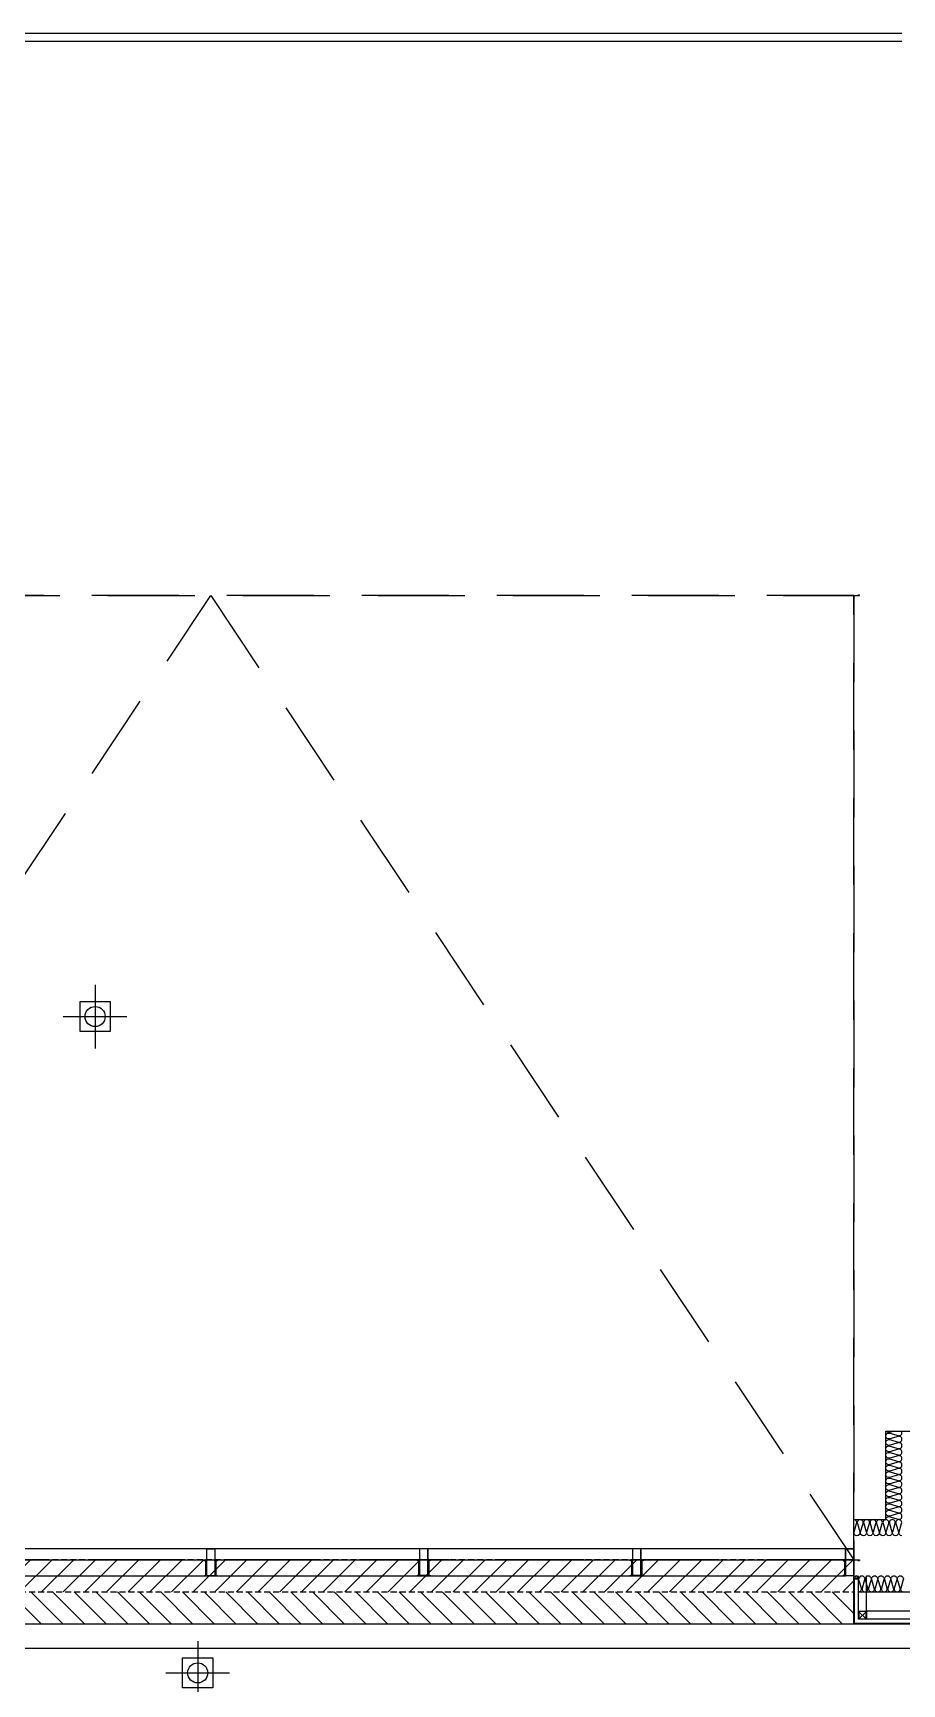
# Model space of a CAD drawing. Header units: millimetres. Extents: x 49154 to 181784, y 28275 to 149577.
# Drawn here: x 107347 to 112754, y 106532 to 116805 of the extents above; entities that cross this region are included whole.
import ezdxf

# ---------------------------------------------------------------- set-up
doc = ezdxf.new("R2010")
doc.units = ezdxf.units.MM
doc.header["$LTSCALE"] = 300
for name, pattern in [('CENTERX2', [4, 2.5, -0.5, 0.5, -0.5]), ('HID', [2.8, 1.8, -1]), ('HIDDEN2', [0.1875, 0.125, -0.0625])]:
    doc.linetypes.add(name, pattern=pattern)
for name, color, linetype in [('6FIN', 6, 'Continuous'), ('A-ETC-GEN', 253, 'HIDDEN2'), ('A-ETC-HANDRAIL', 8, 'Continuous'), ('A-FIN', 6, 'Continuous'), ('A-FIN-8', 8, 'Continuous'), ('A-SYM', 7, 'Continuous'), ('A-그릴', 4, 'Continuous'), ('A-하지철물', 55, 'Continuous'), ('ISL', 251, 'Continuous'), ('loco_SCR', 1, 'Continuous'), ('SCREW', 6, 'Continuous'), ('SHEET', 6, 'Continuous'), ('도면층1', 3, 'Continuous'), ('보(girder)', 7, 'HID'), ('복합판넬', 6, 'Continuous'), ('우수계획', 7, 'Continuous'), ('코킹', 191, 'Continuous'), ('트랜치', 8, 'Continuous')]:
    doc.layers.add(name, color=color, linetype=linetype)

# ---------------------------------------------------------------- blocks, each defined once
blk = doc.blocks.new('*U124')
at = {"layer": '6FIN'}
blk.add_lwpolyline([(25, 50), (-25, 50), (-25, 0), (25, 0)], close=True, dxfattribs=at)
at = {"layer": 'SHEET', "color": 8}
for p, q in [((-22, 3), (23, 47)), ((23, 3), (-22, 47))]:
    blk.add_line(p, q, dxfattribs=at)
blk.add_lwpolyline([(22, 2), (-22, 2, -0.414214), (-22, 3), (-22, 47, -0.414214), (-22, 48), (22, 48, -0.414214), (23, 47), (23, 3, -0.414214)], format="xyb", close=True, dxfattribs=at)
blk = doc.blocks.new('screw-2')
at = {"layer": 'loco_SCR', "linetype": 'CENTERX2'}
blk.add_line((-9, 0), (20, 0), dxfattribs=at)
at = {"layer": 'loco_SCR'}
for p, q in [((-2, 2), (-2, 3)), ((-1, 0), (-2, 1)), ((0, 4), (0, -4)), ((0, 2), (13, 2)), ((4, 2), (2, -3)), ((6, 2), (4, -3)), ((8, 2), (6, -3)), ((9, 2), (8, -3)), ((11, 2), (10, 1)), ((16, 0), (11, 1)), ((16, 0), (12, -2)), ((16, 0), (13, 2)), ((-1, 0), (-2, -1)), ((-2, -2), (-2, -3)), ((0, -2), (12, -2)), ((10, -1), (9, -3))]:
    blk.add_line(p, q, dxfattribs=at)
for centre, radius, start, end in [((0, 0), 4, 90, 270), ((-2, 1), 0.5, 135, 249.9068), ((-2, 3), 0.393, 352.9095, 75.2899), ((-1, 0), 0.262, 273.8076, 86.5479), ((11, -1), 1.4, 70.8182, 270.5294), ((-2, -1), 0.5, 109.9826, 225), ((-2, -3), 0.393, 261.9149, 3.4868)]:
    blk.add_arc(centre, radius, start, end, dxfattribs=at)
blk = doc.blocks.new('A$Caf999d5d')
at = {"layer": 'A-FIN'}
for p, q in [((-1, 15), (25, 15)), ((3, 19), (29, 19)), ((25, 7), (25, 15)), ((28, 7), (25, 7)), ((29, 7), (25, 7)), ((29, 7), (29, 19))]:
    blk.add_line(p, q, dxfattribs=at)
at = {"layer": '코킹', "color": 1}
blk.add_circle((15, 8), 7.5, dxfattribs=at)
at = {"layer": '코킹', "color": 1, "extrusion": (0, 0, -1)}
blk.add_ellipse((-1, 8), major_axis=(0, 7.5), ratio=0.368706, start_param=0, end_param=3.141604, dxfattribs=at)
at = {"layer": 'SCREW', "xscale": 0.700000000000001, "yscale": 0.700000000000001, "zscale": 0.700000000000001, "rotation": 359.9997454971837}
blk.add_blockref('screw-2', (25, 11), dxfattribs=at)
blk = doc.blocks.new('*U138')
at = {"layer": 'A-하지철물'}
for points in [[(-570, -220), (-570, 50), (770, 50), (770, -220)], [(-520, -220), (-520, 0), (720, 0), (720, -220)]]:
    blk.add_lwpolyline(points, dxfattribs=at)
at = {"layer": '복합판넬'}
for points in [[(-600, -205), (-600, 80), (800, 80), (800, -205)], [(-596, -201), (-596, 76), (796, 76), (796, -201)]]:
    blk.add_lwpolyline(points, dxfattribs=at)
at = {"layer": 'A-FIN'}
blk.add_blockref('A$Caf999d5d', (-599, -220), dxfattribs=at)
at = {"layer": 'A-FIN', "xscale": -1}
blk.add_blockref('A$Caf999d5d', (799, -220), dxfattribs=at)
at = {"layer": '보(girder)', "xscale": -1, "rotation": 180}
for p in [(-545, 50), (745, 50)]:
    blk.add_blockref('*U124', p, dxfattribs=at)
blk = doc.blocks.new('*U168')
at = {"layer": 'A-그릴', "color": 8, "ltscale": 4}
for p, q in [((-513, 170), (7387, 170)), ((-513, 0), (7387, 0))]:
    blk.add_line(p, q, dxfattribs=at)
at = {"layer": 'A-그릴', "color": 8}
for p, q in [((-497, 170), (7372, 170)), ((7372, 73), (-497, 73))]:
    blk.add_line(p, q, dxfattribs=at)
at = {"layer": 'A-그릴', "color": 7, "ltscale": 4}
blk.add_line((7387, 0), (7387, 170), dxfattribs=at)
at = {"layer": 'A-그릴', "ltscale": 4}
for points in [[(-513, 0), (-513, 170), (-562, 170), (-562, 0), (-513, 0)], [(7437, 0), (7437, 170), (7387, 170), (7387, 0), (7437, 0)]]:
    blk.add_lwpolyline(points, dxfattribs=at)
for points in [[(-514, 1), (-514, 169), (-561, 169), (-561, 1)], [(-497, 170), (-513, 170), (-513, 168), (-511, 168), (-511, 169), (-507, 169), (-507, 74), (-511, 74), (-511, 75), (-513, 75), (-513, 73), (-497, 73), (-497, 77), (-499, 77), (-499, 74), (-505, 74), (-505, 169), (-499, 169), (-499, 166), (-497, 166)], [(7372, 170), (7387, 170), (7387, 168), (7386, 168), (7386, 169), (7382, 169), (7382, 74), (7386, 74), (7386, 75), (7387, 75), (7387, 73), (7372, 73), (7372, 77), (7374, 77), (7374, 74), (7380, 74), (7380, 169), (7374, 169), (7374, 166), (7372, 166)], [(7436, 1), (7436, 169), (7389, 169), (7389, 1)]]:
    blk.add_lwpolyline(points, close=True, dxfattribs=at)
blk = doc.blocks.new('OA3')
h = blk.add_hatch()
h.set_pattern_fill('ANSI31', color=0, scale=30)
h.set_pattern_definition([(45, (-559210, -330240.02), (-67.351921, 67.351921), [])])
h.paths.add_polyline_path([(8300, -9575), (8300, -9375), (300, -9375), (300, -9575)])
h = blk.add_hatch()
h.set_pattern_fill('ANSI31', color=0, scale=30, angle=90)
h.set_pattern_definition([(135, (226596.06, -871163.21), (-67.351921, -67.351921), [])])
h.paths.add_polyline_path([(8300, -9775), (8300, -9575), (300, -9575), (300, -9775)])
at = {"color": 0}
for p, q in [((265, -3375), (265, -3370)), ((275, -3370), (265, -3370)), ((265, -3370), (265, -3370)), ((300, -3375), (265, -3375)), ((265, -3375), (265, -3375)), ((265, -3375), (265, -3375)), ((275, -3370), (275, -3370)), ((300, -3375), (300, -3375)), ((300, -3375), (300, -3375)), ((300, -3375), (300, -3375)), ((300, -3375), (300, -3375)), ((300, -3375), (300, -3375)), ((8300, -3375), (8300, -3375)), ((8300, -3375), (8300, -3375)), ((8300, -3375), (8300, -3375)), ((8300, -3375), (8335, -3375)), ((8300, -3375), (8300, -3375)), ((8300, -3375), (8300, -3375)), ((8325, -3370), (8335, -3370)), ((8325, -3370), (8325, -3370)), ((8335, -3375), (8335, -3370)), ((8335, -3370), (8335, -3370)), ((8335, -3375), (8335, -3375)), ((8335, -3375), (8335, -3375)), ((265, -9375), (265, -9380)), ((300, -9375), (265, -9375)), ((265, -9375), (265, -9375)), ((265, -9375), (265, -9375)), ((275, -9380), (265, -9380)), ((265, -9380), (265, -9380)), ((275, -9380), (275, -9380)), ((300, -9375), (8300, -9375)), ((300, -9375), (8300, -9375)), ((300, -9375), (300, -9375)), ((300, -9375), (8300, -9375)), ((300, -9375), (8300, -9375)), ((300, -9375), (300, -9375)), ((300, -9375), (300, -9375)), ((300, -9375), (300, -9375)), ((300, -9375), (300, -9375)), ((8300, -9375), (8300, -9375)), ((8300, -9375), (8300, -9375)), ((8300, -9375), (8300, -9375)), ((8300, -9375), (8335, -9375)), ((8300, -9375), (8300, -9375)), ((8300, -9375), (8300, -9375)), ((8325, -9380), (8335, -9380)), ((8325, -9380), (8325, -9380)), ((8335, -9375), (8335, -9380)), ((8335, -9375), (8335, -9375)), ((8335, -9375), (8335, -9375)), ((8335, -9380), (8335, -9380))]:
    blk.add_line(p, q, dxfattribs=at)
at = {"color": 0, "linetype": 'HID'}
for p, q in [((300, -3375), (8300, -3375)), ((300, -9375), (4300, -3375)), ((4300, -3375), (8300, -9375))]:
    blk.add_line(p, q, dxfattribs=at)
for points in [[(300, -3375), (300, -9375), (8300, -9375), (8300, -3375)], [(300, -3375), (8300, -3375), (8300, -9375), (300, -9375)]]:
    blk.add_lwpolyline(points, close=True, dxfattribs=at)
at = {"color": 0}
blk.add_lwpolyline([(300, -9575), (8300, -9575), (8300, -9375), (300, -9375)], close=True, dxfattribs=at)
at = {"color": 0, "elevation": 0}
for points in [[(300, -9375), (300, -9575), (8300, -9575), (8300, -9375)], [(300, -9775), (300, -9575), (8300, -9575), (8300, -9775)]]:
    blk.add_lwpolyline(points, close=True, dxfattribs=at)
blk = doc.blocks.new('A$C8678d385')
at = {"layer": 'A-그릴', "ltscale": 4, "elevation": 0}
blk.add_lwpolyline([(65, 221), (65, 51), (15, 51), (15, 221), (65, 221)], dxfattribs=at)
for points in [[(64, 220), (64, 52), (16, 52), (16, 220)], [(0, 51), (15, 51), (15, 53), (14, 53), (14, 52), (9, 52), (9, 147), (14, 147), (14, 146), (15, 146), (15, 148), (0, 148), (0, 144), (1, 144), (1, 147), (8, 147), (8, 52), (1, 52), (1, 55), (0, 55)], [(80, 51), (65, 51), (65, 53), (67, 53), (67, 52), (71, 52), (71, 147), (67, 147), (67, 146), (65, 146), (65, 148), (80, 148), (80, 144), (79, 144), (79, 147), (72, 147), (72, 52), (79, 52), (79, 55), (80, 55)]]:
    blk.add_lwpolyline(points, close=True, dxfattribs=at)
blk = doc.blocks.new('A$Cacae0627')
at = {"layer": '우수계획', "color": 1}
for p, q in [((0, 528), (0, -528)), ((-528, 0), (528, 0))]:
    blk.add_line(p, q, dxfattribs=at)
at = {"layer": '우수계획', "color": 6, "lineweight": -3}
blk.add_lwpolyline([(-250, 250), (250, 250), (250, -250), (-250, -250)], close=True, dxfattribs=at)
blk.add_circle((0, 0), 167, dxfattribs=at)

msp = doc.modelspace()

# ---------------------------------------------------------------- linework, layer by layer
at = {"layer": 'A-ETC-HANDRAIL', "elevation": 0}
for points in [[(104478.6, 116805), (112753.6, 116805)], [(104478.6, 116755), (112753.6, 116755)]]:
    msp.add_lwpolyline(points, dxfattribs=at)
at = {"layer": 'A-FIN-8', "elevation": 0}
msp.add_lwpolyline([(112453.3, 106905), (103053.6, 106905)], dxfattribs=at)
at = {"layer": 'ISL', "elevation": 0}
for points in [[(112453.6, 107555), (112653.6, 107555), (112653.6, 108105), (113653.6, 108105), (113653.6, 107555), (113853.6, 107555)], [(112483.6, 107105), (113823.6, 107105)]]:
    msp.add_lwpolyline(points, dxfattribs=at)
for points in [[(112653.6, 107555, -0.5092668), (112677.8, 107572.7), (112729.3, 107557.4, 1.3725934), (112729.3, 107592.7), (112677.8, 107577.4, -0.5092668), (112653.6, 107595, -0.5092668), (112677.8, 107612.7), (112729.3, 107597.4, 1.3725934), (112729.3, 107632.7), (112677.8, 107617.4, -0.5092668), (112653.6, 107635, -0.5092668), (112677.8, 107652.7), (112729.3, 107637.4, 1.3725934), (112729.3, 107672.7), (112677.8, 107657.4, -0.5092668), (112653.6, 107675, -0.5092668), (112677.8, 107692.7), (112729.3, 107677.4, 1.3725934), (112729.3, 107712.7), (112677.8, 107697.4, -0.5092668), (112653.6, 107715, -0.5092668), (112677.8, 107732.7), (112729.3, 107717.4, 1.3725934), (112729.3, 107752.7), (112677.8, 107737.4, -0.5092668), (112653.6, 107755, -0.5092668), (112677.8, 107772.7), (112729.3, 107757.4, 1.3725934), (112729.3, 107792.7), (112677.8, 107777.4, -0.5092668), (112653.6, 107795, -0.5092668), (112677.8, 107812.7), (112729.3, 107797.4, 1.3725934), (112729.3, 107832.7), (112677.8, 107817.4, -0.5092668), (112653.6, 107835, -0.5092668), (112677.8, 107852.7), (112729.3, 107837.4, 1.3725934), (112729.3, 107872.7), (112677.8, 107857.4, -0.5092668), (112653.6, 107875, -0.5092668), (112677.8, 107892.7), (112729.3, 107877.4, 1.3725934), (112729.3, 107912.7), (112677.8, 107897.4, -0.5092668), (112653.6, 107915, -0.5092668), (112677.8, 107932.7), (112729.3, 107917.4, 1.3725934), (112729.3, 107952.7), (112677.8, 107937.4, -0.5092668), (112653.6, 107955, -0.5092668), (112677.8, 107972.7), (112729.3, 107957.4, 1.3725934), (112729.3, 107992.7), (112677.8, 107977.4, -0.5092668), (112653.6, 107995, -0.5092668), (112677.8, 108012.7), (112729.3, 107997.4, 1.3725934), (112729.3, 108032.7), (112677.8, 108017.4, -0.5092668), (112653.6, 108035, -0.5092668), (112677.8, 108052.7), (112729.3, 108037.4, 1.3725934), (112729.3, 108072.7), (112677.8, 108057.4, -0.5092668), (112653.6, 108075, -0.5092668), (112677.8, 108092.7), (112729.3, 108077.4, 0.7027573), (112750.7, 108105, 0.7027573)], [(112703.5, 108105), (112677.8, 108097.4, -0.3406711), (112656.5, 108105, -0.3406711)], [(112753.6, 107455, -0.5092668), (112735.9, 107479.3), (112751.2, 107530.8, 1.3725934), (112715.9, 107530.8), (112731.2, 107479.3, -0.5092668), (112713.6, 107455, -0.5092668), (112695.9, 107479.3), (112711.2, 107530.8, 1.3725934), (112675.9, 107530.8), (112691.2, 107479.3, -0.5092668), (112673.6, 107455, -0.5092668), (112655.9, 107479.3), (112671.2, 107530.8, 1.3725934), (112635.9, 107530.8), (112651.2, 107479.3, -0.5092668), (112633.6, 107455, -0.5092668), (112615.9, 107479.3), (112631.2, 107530.8, 1.3725934), (112595.9, 107530.8), (112611.2, 107479.3, -0.5092668), (112593.6, 107455, -0.5092668), (112575.9, 107479.3), (112591.2, 107530.8, 1.3725934), (112555.9, 107530.8), (112571.2, 107479.3, -0.5092668), (112553.6, 107455, -0.5092668), (112535.9, 107479.3), (112551.2, 107530.8, 1.3725934), (112515.9, 107530.8), (112531.2, 107479.3, -0.5092668), (112513.6, 107455, -0.5092668), (112495.9, 107479.3), (112511.2, 107530.8, 1.3725934), (112475.9, 107530.8), (112491.2, 107479.3, -0.5092668), (112473.6, 107455, -0.5092668), (112455.9, 107479.3), (112471.2, 107530.8, 0.5083607), (112453.6, 107555, 0.5083607)], [(112483.6, 107105, 0.5092668), (112501.3, 107129.3), (112485.9, 107180.8, -1.3725934), (112521.3, 107180.8), (112505.9, 107129.3, 0.5092668), (112523.6, 107105, 0.5092668), (112541.3, 107129.3), (112525.9, 107180.8, -1.3725934), (112561.3, 107180.8), (112545.9, 107129.3, 0.5092668), (112563.6, 107105, 0.5092668), (112581.3, 107129.3), (112565.9, 107180.8, -1.3725934), (112601.3, 107180.8), (112585.9, 107129.3, 0.5092668), (112603.6, 107105, 0.5092668), (112621.3, 107129.3), (112605.9, 107180.8, -1.3725934), (112641.3, 107180.8), (112625.9, 107129.3, 0.5092668), (112643.6, 107105, 0.5092668), (112661.3, 107129.3), (112645.9, 107180.8, -1.3725934), (112681.3, 107180.8), (112665.9, 107129.3, 0.5092668), (112683.6, 107105, 0.5092668), (112701.3, 107129.3), (112685.9, 107180.8, -1.3725934), (112721.3, 107180.8), (112705.9, 107129.3, 0.5092668), (112723.6, 107105, 0.5092668), (112741.3, 107129.3), (112725.9, 107180.8, -1.3725934), (112761.3, 107180.8), (112745.9, 107129.3, 0.5092668), (112763.6, 107105, 0.5092668)]]:
    msp.add_lwpolyline(points, format="xyb", dxfattribs=at)
at = {"layer": '트랜치'}
msp.add_line((97753.6, 106755), (166723.6, 106755), dxfattribs=at)

# ---------------------------------------------------------------- block references
at = {"layer": 'A-ETC-GEN'}
msp.add_blockref('OA3', (104153.6, 116680, 0), dxfattribs=at)
at = {"layer": 'A-SYM', "xscale": 0.3749999999999939, "yscale": 0.3749999999999939, "zscale": 0.3749999999999939}
for p in [(107733.6, 110685), (108371.9, 106601)]:
    msp.add_blockref('A$Cacae0627', p, dxfattribs=at)
at = {"layer": 'A-그릴', "ltscale": 4}
for p in [(108413.6, 107153.1, 0), (109738.6, 107154.2), (111063.6, 107154.2)]:
    msp.add_blockref('A$C8678d385', p, dxfattribs=at)
at = {"layer": '도면층1', "xscale": -1, "rotation": 180}
msp.add_blockref('*U168', (105016.1, 107375), dxfattribs=at)
at = {"layer": '복합판넬', "rotation": 180}
msp.add_blockref('*U138', (113253.6, 106985), dxfattribs=at)

doc.saveas('drawing.dxf')
